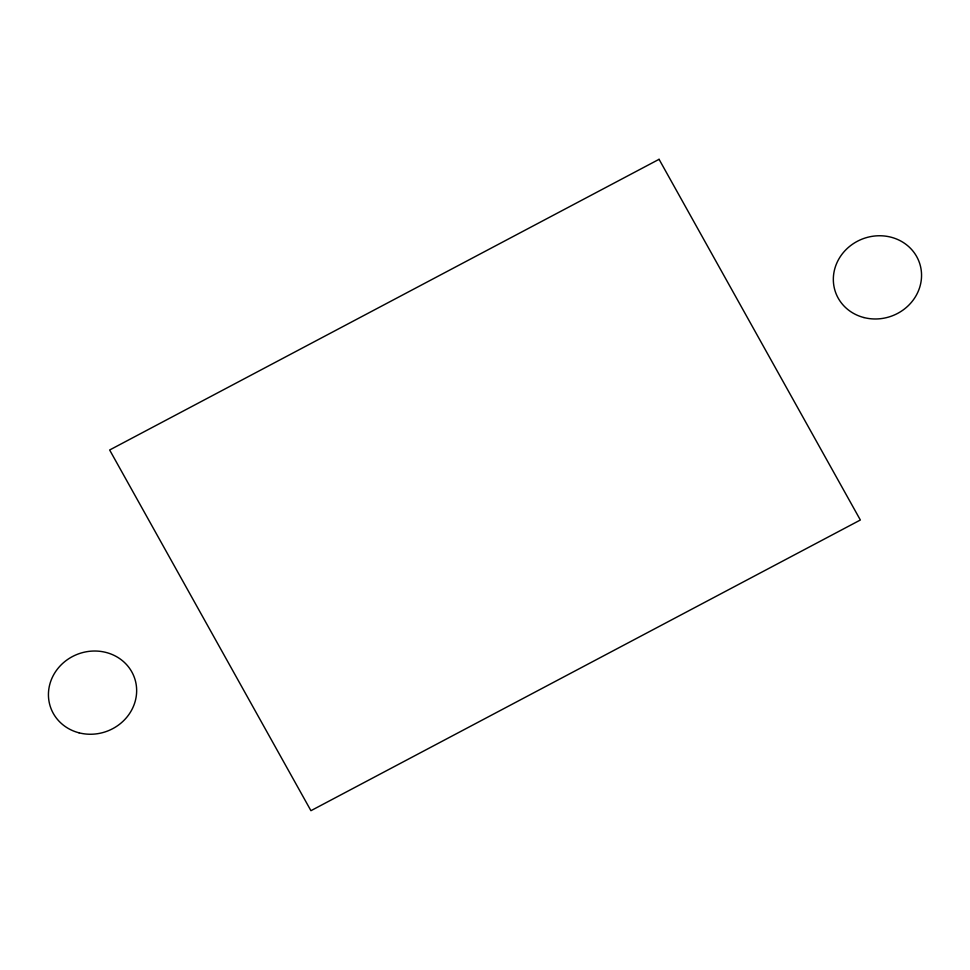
<?xml version="1.0" encoding="UTF-8"?>
<svg xmlns="http://www.w3.org/2000/svg" width="970" height="970" viewBox="0 0 970 970"><rect width="100%" height="100%" fill="white"/><g stroke="black" fill="none" stroke-linecap="round" stroke-linejoin="round"><path stroke-width="1.45" d="M659.066 159.31L109.646 449.995L310.933 810.69L860.354 520.005L659.066 159.31M863.93 317.554A44.474 41.225 -19.9 0 0 920.566 266.641A44.474 41.225 -19.9 0 0 847.853 247.896A44.474 41.225 -19.9 0 0 863.93 317.554M79.031 732.823A44.474 41.225 -19.9 0 0 135.667 681.91A44.474 41.225 -19.9 0 0 62.953 663.165A44.474 41.225 -19.9 0 0 79.031 732.823"/></g></svg>
